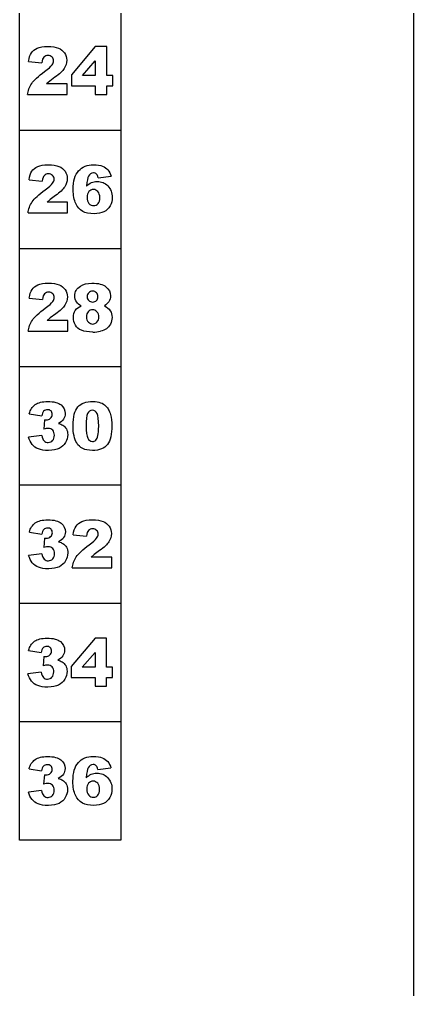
# Model space of a CAD drawing. Header units: inches. Extents: x 0 to 33, y 0 to 130.
# Drawn here: x 20.85 to 32.5, y 14.83 to 43.52 of the extents above; entities that cross this region are included whole.
import ezdxf

# ---------------------------------------------------------------- set-up
doc = ezdxf.new("R2010")
doc.units = ezdxf.units.IN
doc.header["$LTSCALE"] = 1.21
doc.header["$MEASUREMENT"] = 0
doc.layers.add('RTDJ708I_4_0DXF_CONTINUOUS_LINE', color=7, linetype='CONTINUOUS')

msp = doc.modelspace()

# ---------------------------------------------------------------- linework, layer by layer
at = {"layer": 'RTDJ708I_4_0DXF_CONTINUOUS_LINE', "color": 7, "linetype": 'Continuous'}
msp.add_line((32.5, 91.8), (32.5, 13), dxfattribs=at)
at = {"layer": 'RTDJ708I_4_0DXF_CONTINUOUS_LINE', "color": 4, "linetype": 'Continuous'}
for p, q in [((20.849, 19.25), (20.849, 82.25)), ((23.849, 82.25), (23.849, 19.25)), ((23.093, 42.724), (22.384, 41.882)), ((23.432, 42.724), (23.093, 42.724)), ((23.432, 41.863), (23.432, 42.724)), ((21.12, 42.277), (21.51, 42.245)), ((22.718, 41.863), (23.093, 42.304)), ((23.093, 42.304), (23.093, 41.863)), ((21.744, 41.702), (21.651, 41.617)), ((22.258, 41.617), (21.651, 41.617)), ((21.901, 41.816), (21.744, 41.702)), ((22.258, 41.3), (22.258, 41.617)), ((22.384, 41.882), (22.384, 41.562)), ((23.093, 41.863), (22.718, 41.863)), ((23.608, 41.863), (23.432, 41.863)), ((23.608, 41.562), (23.608, 41.863)), ((22.384, 41.562), (23.093, 41.562)), ((23.093, 41.562), (23.093, 41.3)), ((23.432, 41.562), (23.608, 41.562)), ((23.432, 41.3), (23.432, 41.562)), ((21.091, 41.3), (22.258, 41.3)), ((23.093, 41.3), (23.432, 41.3)), ((20.849, 40.25), (23.849, 40.25)), ((21.134, 38.777), (21.523, 38.745)), ((23.177, 38.837), (23.564, 38.885)), ((21.758, 38.202), (21.665, 38.117)), ((21.915, 38.316), (21.758, 38.202)), ((22.272, 38.117), (21.665, 38.117)), ((22.272, 37.8), (22.272, 38.117)), ((21.105, 37.8), (22.272, 37.8)), ((20.849, 36.75), (23.849, 36.75)), ((21.14, 35.277), (21.529, 35.245)), ((21.921, 34.816), (21.763, 34.702)), ((21.763, 34.702), (21.67, 34.617)), ((22.278, 34.617), (21.67, 34.617)), ((22.278, 34.3), (22.278, 34.617)), ((21.111, 34.3), (22.278, 34.3)), ((23.849, 33.25), (20.849, 33.25)), ((21.14, 31.861), (21.508, 31.795)), ((21.592, 31.682), (21.572, 31.404)), ((21.592, 31.682), (21.643, 31.678)), ((21.508, 31.221), (21.119, 31.17)), ((23.849, 29.75), (20.849, 29.75)), ((21.143, 28.361), (21.511, 28.295)), ((21.595, 28.182), (21.575, 27.904)), ((21.595, 28.182), (21.646, 28.178)), ((22.438, 28.277), (22.828, 28.245)), ((21.511, 27.721), (21.122, 27.67)), ((23.062, 27.702), (22.969, 27.617)), ((23.577, 27.617), (22.969, 27.617)), ((23.219, 27.816), (23.062, 27.702)), ((23.577, 27.3), (23.577, 27.617)), ((22.41, 27.3), (23.577, 27.3)), ((23.849, 26.25), (20.849, 26.25)), ((23.084, 25.224), (22.376, 24.382)), ((23.423, 25.224), (23.084, 25.224)), ((23.423, 24.363), (23.423, 25.224)), ((21.121, 24.861), (21.489, 24.795)), ((21.573, 24.682), (21.553, 24.404)), ((21.573, 24.682), (21.623, 24.678)), ((22.709, 24.363), (23.084, 24.804)), ((23.084, 24.804), (23.084, 24.363)), ((21.489, 24.221), (21.1, 24.17)), ((22.376, 24.382), (22.376, 24.062)), ((23.084, 24.363), (22.709, 24.363)), ((23.599, 24.363), (23.423, 24.363)), ((23.599, 24.062), (23.599, 24.363)), ((22.376, 24.062), (23.084, 24.062)), ((23.084, 24.062), (23.084, 23.8)), ((23.423, 24.062), (23.599, 24.062)), ((23.423, 23.8), (23.423, 24.062)), ((23.084, 23.8), (23.423, 23.8)), ((23.849, 22.75), (20.849, 22.75)), ((21.135, 21.361), (21.502, 21.295)), ((23.169, 21.337), (23.556, 21.385)), ((21.586, 21.182), (21.566, 20.904)), ((21.586, 21.182), (21.637, 21.178)), ((21.502, 20.721), (21.114, 20.67)), ((23.849, 19.25), (20.849, 19.25))]:
    msp.add_line(p, q, dxfattribs=at)
msp.add_arc((23.024, 35.347), 1.071, 270.0061, 282.0044, dxfattribs=at)
for points in [[(21.12, 42.277), (21.135, 42.386), (21.163, 42.472), (21.204, 42.533)], [(21.204, 42.533), (21.244, 42.594), (21.301, 42.642), (21.376, 42.674)], [(21.376, 42.674), (21.45, 42.707), (21.553, 42.724), (21.684, 42.724)], [(21.684, 42.724), (21.821, 42.724), (21.927, 42.708), (22.003, 42.677)], [(22.003, 42.677), (22.08, 42.646), (22.139, 42.598), (22.183, 42.533)], [(22.183, 42.533), (22.227, 42.468), (22.249, 42.396), (22.249, 42.316)], [(21.573, 42.41), (21.541, 42.379), (21.52, 42.324), (21.51, 42.245)], [(21.695, 42.457), (21.645, 42.457), (21.604, 42.441), (21.573, 42.41)], [(21.813, 42.412), (21.782, 42.442), (21.743, 42.457), (21.695, 42.457)], [(21.861, 42.303), (21.861, 42.345), (21.845, 42.381), (21.813, 42.412)], [(21.813, 42.178), (21.845, 42.222), (21.861, 42.263), (21.861, 42.303)], [(22.249, 42.316), (22.249, 42.23), (22.223, 42.149), (22.173, 42.071)], [(21.213, 41.625), (21.28, 41.726), (21.407, 41.846), (21.595, 41.985)], [(21.595, 41.985), (21.708, 42.069), (21.781, 42.134), (21.813, 42.178)], [(22.173, 42.071), (22.124, 41.993), (22.033, 41.908), (21.901, 41.816)], [(21.091, 41.3), (21.105, 41.415), (21.145, 41.523), (21.213, 41.625)], [(21.134, 38.777), (21.149, 38.886), (21.177, 38.972), (21.217, 39.033)], [(21.217, 39.033), (21.258, 39.094), (21.315, 39.142), (21.39, 39.174)], [(21.39, 39.174), (21.464, 39.207), (21.566, 39.224), (21.698, 39.224)], [(21.698, 39.224), (21.835, 39.224), (21.941, 39.208), (22.017, 39.177)], [(22.017, 39.177), (22.094, 39.146), (22.153, 39.098), (22.197, 39.033)], [(22.197, 39.033), (22.241, 38.968), (22.263, 38.896), (22.263, 38.816)], [(22.44, 38.492), (22.44, 38.744), (22.493, 38.93), (22.599, 39.047)], [(22.599, 39.047), (22.706, 39.165), (22.853, 39.224), (23.042, 39.224)], [(23.042, 39.224), (23.153, 39.224), (23.24, 39.21), (23.305, 39.185)], [(23.305, 39.185), (23.37, 39.159), (23.424, 39.122), (23.467, 39.072)], [(23.467, 39.072), (23.509, 39.022), (23.541, 38.959), (23.564, 38.885)], [(21.587, 38.91), (21.555, 38.879), (21.534, 38.824), (21.523, 38.745)], [(21.709, 38.957), (21.659, 38.957), (21.618, 38.941), (21.587, 38.91)], [(21.827, 38.912), (21.796, 38.942), (21.756, 38.957), (21.709, 38.957)], [(21.875, 38.803), (21.875, 38.845), (21.859, 38.881), (21.827, 38.912)], [(21.827, 38.678), (21.859, 38.722), (21.875, 38.763), (21.875, 38.803)], [(22.263, 38.816), (22.263, 38.73), (22.237, 38.649), (22.187, 38.571)], [(22.891, 38.89), (22.865, 38.844), (22.846, 38.745), (22.835, 38.595)], [(23.038, 38.985), (22.975, 38.985), (22.925, 38.953), (22.891, 38.89)], [(23.126, 38.951), (23.102, 38.974), (23.072, 38.985), (23.038, 38.985)], [(23.177, 38.837), (23.167, 38.891), (23.15, 38.929), (23.126, 38.951)], [(21.226, 38.125), (21.294, 38.226), (21.421, 38.346), (21.608, 38.485)], [(21.608, 38.485), (21.722, 38.569), (21.795, 38.634), (21.827, 38.678)], [(22.187, 38.571), (22.137, 38.493), (22.047, 38.408), (21.915, 38.316)], [(22.516, 38.076), (22.465, 38.181), (22.44, 38.319), (22.44, 38.492)], [(22.835, 38.595), (22.88, 38.642), (22.928, 38.677), (22.978, 38.7)], [(23.039, 38.493), (22.985, 38.493), (22.939, 38.473), (22.902, 38.433)], [(22.978, 38.7), (23.027, 38.722), (23.083, 38.734), (23.148, 38.734)], [(23.171, 38.431), (23.135, 38.472), (23.091, 38.493), (23.039, 38.493)], [(23.148, 38.734), (23.272, 38.734), (23.378, 38.689), (23.464, 38.6)], [(23.464, 38.6), (23.55, 38.51), (23.594, 38.398), (23.594, 38.261)], [(22.902, 38.433), (22.866, 38.393), (22.848, 38.336), (22.848, 38.261)], [(22.848, 38.261), (22.848, 38.185), (22.867, 38.126), (22.905, 38.083)], [(23.225, 38.251), (23.225, 38.329), (23.207, 38.389), (23.171, 38.431)], [(23.174, 38.077), (23.208, 38.115), (23.225, 38.173), (23.225, 38.251)], [(23.594, 38.261), (23.594, 38.169), (23.572, 38.085), (23.528, 38.008)], [(21.105, 37.8), (21.119, 37.915), (21.159, 38.023), (21.226, 38.125)], [(22.719, 37.848), (22.634, 37.895), (22.566, 37.971), (22.516, 38.076)], [(22.905, 38.083), (22.943, 38.04), (22.99, 38.019), (23.046, 38.019)], [(23.046, 38.019), (23.096, 38.019), (23.139, 38.038), (23.174, 38.077)], [(23.528, 38.008), (23.484, 37.932), (23.424, 37.874), (23.346, 37.835)], [(23.056, 37.776), (22.916, 37.776), (22.803, 37.8), (22.719, 37.848)], [(23.346, 37.835), (23.269, 37.796), (23.173, 37.776), (23.056, 37.776)], [(21.223, 35.533), (21.264, 35.594), (21.321, 35.642), (21.395, 35.674)], [(21.395, 35.674), (21.47, 35.707), (21.572, 35.724), (21.704, 35.724)], [(21.704, 35.724), (21.84, 35.724), (21.946, 35.708), (22.023, 35.677)], [(22.023, 35.677), (22.099, 35.646), (22.158, 35.598), (22.202, 35.533)], [(22.487, 35.35), (22.487, 35.467), (22.541, 35.563), (22.652, 35.638)], [(22.652, 35.638), (22.738, 35.695), (22.852, 35.724), (22.993, 35.724)], [(22.993, 35.724), (23.18, 35.724), (23.318, 35.688), (23.407, 35.617)], [(23.407, 35.617), (23.497, 35.545), (23.542, 35.455), (23.542, 35.348)], [(21.14, 35.277), (21.155, 35.386), (21.182, 35.472), (21.223, 35.533)], [(21.592, 35.41), (21.561, 35.379), (21.54, 35.324), (21.529, 35.245)], [(21.714, 35.457), (21.665, 35.457), (21.624, 35.441), (21.592, 35.41)], [(21.833, 35.412), (21.801, 35.442), (21.762, 35.457), (21.714, 35.457)], [(21.881, 35.303), (21.881, 35.345), (21.864, 35.381), (21.833, 35.412)], [(21.833, 35.178), (21.864, 35.222), (21.881, 35.263), (21.881, 35.303)], [(22.268, 35.316), (22.268, 35.23), (22.243, 35.149), (22.193, 35.071)], [(22.202, 35.533), (22.246, 35.468), (22.268, 35.396), (22.268, 35.316)], [(22.544, 35.161), (22.506, 35.216), (22.487, 35.279), (22.487, 35.35)], [(22.897, 35.442), (22.867, 35.413), (22.853, 35.374), (22.853, 35.328)], [(22.853, 35.328), (22.853, 35.279), (22.867, 35.24), (22.898, 35.21)], [(23.012, 35.487), (22.964, 35.487), (22.926, 35.472), (22.897, 35.442)], [(23.127, 35.441), (23.096, 35.472), (23.058, 35.487), (23.012, 35.487)], [(23.172, 35.324), (23.172, 35.371), (23.156, 35.411), (23.127, 35.441)], [(23.129, 35.21), (23.157, 35.239), (23.172, 35.277), (23.172, 35.324)], [(23.542, 35.348), (23.542, 35.285), (23.524, 35.225), (23.489, 35.171)], [(21.614, 34.985), (21.728, 35.069), (21.8, 35.134), (21.833, 35.178)], [(22.193, 35.071), (22.143, 34.993), (22.052, 34.908), (21.921, 34.816)], [(22.501, 34.92), (22.54, 34.977), (22.598, 35.021), (22.678, 35.052)], [(22.678, 35.052), (22.617, 35.085), (22.572, 35.121), (22.544, 35.161)], [(22.898, 35.21), (22.928, 35.18), (22.968, 35.166), (23.019, 35.166)], [(23.019, 35.166), (23.063, 35.166), (23.1, 35.18), (23.129, 35.21)], [(23.489, 35.171), (23.462, 35.13), (23.42, 35.091), (23.363, 35.052)], [(23.363, 35.052), (23.438, 35.016), (23.494, 34.968), (23.532, 34.908)], [(21.232, 34.625), (21.3, 34.726), (21.427, 34.846), (21.614, 34.985)], [(22.444, 34.712), (22.444, 34.794), (22.463, 34.862), (22.501, 34.92)], [(22.885, 34.88), (22.849, 34.841), (22.832, 34.79), (22.832, 34.725)], [(22.832, 34.725), (22.832, 34.663), (22.85, 34.612), (22.888, 34.573)], [(23.012, 34.937), (22.964, 34.937), (22.922, 34.918), (22.885, 34.88)], [(23.141, 34.878), (23.104, 34.917), (23.061, 34.937), (23.012, 34.937)], [(23.197, 34.726), (23.197, 34.787), (23.178, 34.838), (23.141, 34.878)], [(23.142, 34.574), (23.178, 34.614), (23.197, 34.665), (23.197, 34.726)], [(23.532, 34.908), (23.569, 34.848), (23.588, 34.782), (23.588, 34.71)], [(21.111, 34.3), (21.124, 34.415), (21.164, 34.523), (21.232, 34.625)], [(22.505, 34.483), (22.464, 34.551), (22.444, 34.628), (22.444, 34.712)], [(22.684, 34.329), (22.605, 34.363), (22.545, 34.415), (22.505, 34.483)], [(22.888, 34.573), (22.925, 34.534), (22.968, 34.515), (23.017, 34.515)], [(23.017, 34.515), (23.063, 34.515), (23.105, 34.534), (23.142, 34.574)], [(23.539, 34.513), (23.507, 34.452), (23.468, 34.405), (23.421, 34.372)], [(23.588, 34.71), (23.588, 34.639), (23.572, 34.574), (23.539, 34.513)], [(23.024, 34.276), (22.875, 34.276), (22.762, 34.294), (22.684, 34.329)], [(23.421, 34.372), (23.374, 34.339), (23.316, 34.314), (23.246, 34.3)], [(21.316, 32.13), (21.403, 32.192), (21.526, 32.224), (21.686, 32.224)], [(21.686, 32.224), (21.868, 32.224), (22, 32.189), (22.082, 32.121)], [(22.579, 32.064), (22.674, 32.17), (22.82, 32.224), (23.017, 32.224)], [(23.017, 32.224), (23.111, 32.224), (23.188, 32.211), (23.249, 32.188)], [(23.249, 32.188), (23.309, 32.166), (23.359, 32.135), (23.397, 32.098)], [(21.14, 31.861), (21.171, 31.977), (21.229, 32.067), (21.316, 32.13)], [(21.566, 31.94), (21.538, 31.913), (21.518, 31.864), (21.508, 31.795)], [(21.678, 31.982), (21.632, 31.982), (21.595, 31.968), (21.566, 31.94)], [(21.783, 31.944), (21.757, 31.969), (21.722, 31.982), (21.678, 31.982)], [(21.821, 31.842), (21.821, 31.884), (21.808, 31.918), (21.783, 31.944)], [(22.082, 32.121), (22.163, 32.053), (22.204, 31.968), (22.204, 31.865)], [(22.204, 31.865), (22.204, 31.804), (22.187, 31.749), (22.155, 31.701)], [(22.435, 31.506), (22.435, 31.771), (22.483, 31.957), (22.579, 32.064)], [(22.864, 31.867), (22.836, 31.802), (22.821, 31.68), (22.821, 31.505)], [(23.004, 31.965), (22.939, 31.965), (22.893, 31.932), (22.864, 31.867)], [(23.145, 31.869), (23.113, 31.933), (23.067, 31.965), (23.004, 31.965)], [(23.193, 31.494), (23.193, 31.68), (23.176, 31.805), (23.145, 31.869)], [(23.397, 32.098), (23.435, 32.061), (23.465, 32.021), (23.487, 31.98)], [(23.487, 31.98), (23.509, 31.939), (23.527, 31.892), (23.54, 31.837)], [(21.643, 31.678), (21.693, 31.678), (21.735, 31.694), (21.77, 31.726)], [(21.77, 31.726), (21.804, 31.759), (21.821, 31.797), (21.821, 31.842)], [(22.155, 31.701), (22.121, 31.651), (22.072, 31.608), (22.005, 31.572)], [(22.005, 31.572), (22.058, 31.558), (22.1, 31.542), (22.129, 31.524)], [(23.54, 31.837), (23.566, 31.732), (23.579, 31.623), (23.579, 31.51)], [(21.698, 31.427), (21.668, 31.427), (21.626, 31.42), (21.572, 31.404)], [(21.834, 31.374), (21.8, 31.409), (21.755, 31.427), (21.698, 31.427)], [(21.884, 31.223), (21.884, 31.288), (21.867, 31.338), (21.834, 31.374)], [(22.129, 31.524), (22.175, 31.496), (22.211, 31.458), (22.237, 31.411)], [(22.237, 31.411), (22.263, 31.364), (22.276, 31.309), (22.276, 31.244)], [(22.463, 31.209), (22.444, 31.298), (22.435, 31.397), (22.435, 31.506)], [(22.821, 31.505), (22.821, 31.326), (22.837, 31.204), (22.868, 31.139)], [(23.172, 31.214), (23.185, 31.274), (23.193, 31.367), (23.193, 31.494)], [(23.579, 31.51), (23.579, 31.256), (23.537, 31.07), (23.451, 30.953)], [(21.228, 30.952), (21.181, 31.009), (21.144, 31.082), (21.119, 31.17)], [(21.508, 31.221), (21.523, 31.143), (21.546, 31.088), (21.579, 31.058)], [(21.579, 31.058), (21.611, 31.027), (21.652, 31.013), (21.702, 31.013)], [(21.702, 31.013), (21.754, 31.013), (21.797, 31.032), (21.832, 31.07)], [(21.832, 31.07), (21.866, 31.108), (21.884, 31.159), (21.884, 31.223)], [(22.212, 31.009), (22.169, 30.935), (22.108, 30.876), (22.027, 30.837)], [(22.276, 31.244), (22.276, 31.162), (22.254, 31.084), (22.212, 31.009)], [(22.542, 30.997), (22.508, 31.049), (22.482, 31.119), (22.463, 31.209)], [(22.721, 30.832), (22.648, 30.87), (22.588, 30.925), (22.542, 30.997)], [(22.868, 31.139), (22.9, 31.074), (22.945, 31.042), (23.006, 31.042)], [(23.006, 31.042), (23.045, 31.042), (23.079, 31.055), (23.108, 31.083)], [(23.108, 31.083), (23.136, 31.11), (23.158, 31.154), (23.172, 31.214)], [(21.41, 30.821), (21.336, 30.851), (21.276, 30.895), (21.228, 30.952)], [(21.712, 30.776), (21.584, 30.776), (21.483, 30.791), (21.41, 30.821)], [(22.027, 30.837), (21.947, 30.797), (21.841, 30.776), (21.712, 30.776)], [(23.006, 30.776), (22.888, 30.776), (22.794, 30.795), (22.721, 30.832)], [(23.451, 30.953), (23.365, 30.834), (23.217, 30.776), (23.006, 30.776)], [(21.319, 28.63), (21.406, 28.692), (21.529, 28.724), (21.689, 28.724)], [(21.689, 28.724), (21.871, 28.724), (22.003, 28.689), (22.085, 28.621)], [(22.694, 28.674), (22.769, 28.707), (22.871, 28.724), (23.003, 28.724)], [(23.003, 28.724), (23.139, 28.724), (23.245, 28.708), (23.321, 28.677)], [(21.143, 28.361), (21.174, 28.477), (21.232, 28.567), (21.319, 28.63)], [(21.569, 28.44), (21.541, 28.413), (21.521, 28.364), (21.511, 28.295)], [(21.681, 28.482), (21.635, 28.482), (21.598, 28.468), (21.569, 28.44)], [(21.786, 28.444), (21.76, 28.469), (21.725, 28.482), (21.681, 28.482)], [(21.824, 28.342), (21.824, 28.384), (21.811, 28.418), (21.786, 28.444)], [(22.085, 28.621), (22.166, 28.553), (22.207, 28.468), (22.207, 28.365)], [(22.438, 28.277), (22.454, 28.386), (22.481, 28.472), (22.522, 28.533)], [(22.522, 28.533), (22.562, 28.594), (22.62, 28.642), (22.694, 28.674)], [(22.891, 28.41), (22.859, 28.379), (22.838, 28.324), (22.828, 28.245)], [(23.013, 28.457), (22.964, 28.457), (22.922, 28.441), (22.891, 28.41)], [(23.132, 28.412), (23.1, 28.442), (23.061, 28.457), (23.013, 28.457)], [(23.179, 28.303), (23.179, 28.345), (23.163, 28.381), (23.132, 28.412)], [(23.321, 28.677), (23.398, 28.646), (23.457, 28.598), (23.501, 28.533)], [(23.501, 28.533), (23.545, 28.468), (23.567, 28.396), (23.567, 28.316)], [(21.646, 28.178), (21.696, 28.178), (21.738, 28.194), (21.773, 28.226)], [(21.773, 28.226), (21.807, 28.259), (21.824, 28.297), (21.824, 28.342)], [(22.157, 28.201), (22.124, 28.151), (22.074, 28.108), (22.008, 28.072)], [(22.207, 28.365), (22.207, 28.304), (22.19, 28.249), (22.157, 28.201)], [(22.913, 27.985), (23.027, 28.069), (23.099, 28.134), (23.131, 28.178)], [(23.131, 28.178), (23.163, 28.222), (23.179, 28.263), (23.179, 28.303)], [(23.567, 28.316), (23.567, 28.23), (23.541, 28.149), (23.492, 28.071)], [(21.701, 27.927), (21.67, 27.927), (21.628, 27.92), (21.575, 27.904)], [(21.836, 27.874), (21.803, 27.909), (21.758, 27.927), (21.701, 27.927)], [(21.887, 27.723), (21.887, 27.788), (21.87, 27.838), (21.836, 27.874)], [(22.008, 28.072), (22.061, 28.058), (22.103, 28.042), (22.132, 28.024)], [(22.132, 28.024), (22.178, 27.996), (22.214, 27.958), (22.24, 27.911)], [(22.24, 27.911), (22.265, 27.864), (22.279, 27.809), (22.279, 27.744)], [(22.531, 27.625), (22.599, 27.726), (22.726, 27.846), (22.913, 27.985)], [(23.492, 28.071), (23.442, 27.993), (23.351, 27.908), (23.219, 27.816)], [(21.231, 27.452), (21.183, 27.509), (21.147, 27.582), (21.122, 27.67)], [(21.511, 27.721), (21.526, 27.643), (21.549, 27.588), (21.582, 27.558)], [(21.582, 27.558), (21.614, 27.527), (21.655, 27.513), (21.705, 27.513)], [(21.705, 27.513), (21.756, 27.513), (21.8, 27.532), (21.835, 27.57)], [(21.835, 27.57), (21.869, 27.608), (21.887, 27.659), (21.887, 27.723)], [(22.279, 27.744), (22.279, 27.662), (22.257, 27.584), (22.214, 27.509)], [(22.41, 27.3), (22.423, 27.415), (22.463, 27.523), (22.531, 27.625)], [(21.413, 27.321), (21.339, 27.351), (21.279, 27.395), (21.231, 27.452)], [(21.714, 27.276), (21.586, 27.276), (21.486, 27.291), (21.413, 27.321)], [(22.03, 27.337), (21.95, 27.297), (21.844, 27.276), (21.714, 27.276)], [(22.214, 27.509), (22.172, 27.435), (22.111, 27.376), (22.03, 27.337)], [(21.121, 24.861), (21.151, 24.977), (21.21, 25.067), (21.297, 25.13)], [(21.297, 25.13), (21.384, 25.192), (21.507, 25.224), (21.666, 25.224)], [(21.659, 24.982), (21.613, 24.982), (21.575, 24.968), (21.547, 24.94)], [(21.763, 24.944), (21.738, 24.969), (21.702, 24.982), (21.659, 24.982)], [(21.666, 25.224), (21.849, 25.224), (21.98, 25.189), (22.062, 25.121)], [(22.062, 25.121), (22.144, 25.053), (22.185, 24.968), (22.185, 24.865)], [(21.547, 24.94), (21.518, 24.913), (21.498, 24.864), (21.489, 24.795)], [(21.623, 24.678), (21.674, 24.678), (21.716, 24.694), (21.75, 24.726)], [(21.75, 24.726), (21.785, 24.759), (21.802, 24.797), (21.802, 24.842)], [(21.802, 24.842), (21.802, 24.884), (21.788, 24.918), (21.763, 24.944)], [(22.135, 24.701), (22.102, 24.651), (22.052, 24.608), (21.985, 24.572)], [(22.185, 24.865), (22.185, 24.804), (22.168, 24.749), (22.135, 24.701)], [(21.679, 24.427), (21.648, 24.427), (21.606, 24.42), (21.553, 24.404)], [(21.814, 24.374), (21.781, 24.409), (21.736, 24.427), (21.679, 24.427)], [(21.985, 24.572), (22.039, 24.558), (22.081, 24.542), (22.109, 24.524)], [(22.109, 24.524), (22.155, 24.496), (22.191, 24.458), (22.217, 24.411)], [(22.217, 24.411), (22.243, 24.364), (22.256, 24.309), (22.256, 24.244)], [(21.209, 23.952), (21.161, 24.009), (21.125, 24.082), (21.1, 24.17)], [(21.489, 24.221), (21.504, 24.143), (21.527, 24.088), (21.559, 24.058)], [(21.812, 24.07), (21.847, 24.108), (21.865, 24.159), (21.865, 24.223)], [(21.865, 24.223), (21.865, 24.288), (21.848, 24.338), (21.814, 24.374)], [(22.256, 24.244), (22.256, 24.162), (22.234, 24.084), (22.192, 24.009)], [(21.39, 23.821), (21.317, 23.851), (21.256, 23.895), (21.209, 23.952)], [(21.692, 23.776), (21.564, 23.776), (21.464, 23.791), (21.39, 23.821)], [(21.559, 24.058), (21.592, 24.027), (21.633, 24.013), (21.682, 24.013)], [(21.682, 24.013), (21.734, 24.013), (21.778, 24.032), (21.812, 24.07)], [(22.008, 23.837), (21.928, 23.797), (21.822, 23.776), (21.692, 23.776)], [(22.192, 24.009), (22.149, 23.935), (22.088, 23.876), (22.008, 23.837)], [(21.135, 21.361), (21.165, 21.477), (21.224, 21.567), (21.311, 21.63)], [(21.311, 21.63), (21.397, 21.692), (21.521, 21.724), (21.68, 21.724)], [(21.68, 21.724), (21.862, 21.724), (21.994, 21.689), (22.076, 21.621)], [(22.076, 21.621), (22.158, 21.553), (22.199, 21.468), (22.199, 21.365)], [(22.432, 20.992), (22.432, 21.244), (22.484, 21.43), (22.591, 21.547)], [(22.591, 21.547), (22.697, 21.665), (22.844, 21.724), (23.033, 21.724)], [(23.033, 21.724), (23.144, 21.724), (23.232, 21.71), (23.297, 21.685)], [(23.297, 21.685), (23.362, 21.659), (23.415, 21.622), (23.458, 21.572)], [(23.458, 21.572), (23.5, 21.522), (23.533, 21.459), (23.556, 21.385)], [(21.561, 21.44), (21.532, 21.413), (21.512, 21.364), (21.502, 21.295)], [(21.672, 21.482), (21.627, 21.482), (21.589, 21.468), (21.561, 21.44)], [(21.777, 21.444), (21.752, 21.469), (21.716, 21.482), (21.672, 21.482)], [(21.764, 21.226), (21.798, 21.259), (21.816, 21.297), (21.816, 21.342)], [(21.816, 21.342), (21.816, 21.384), (21.802, 21.418), (21.777, 21.444)], [(22.199, 21.365), (22.199, 21.304), (22.181, 21.249), (22.149, 21.201)], [(22.882, 21.39), (22.857, 21.344), (22.837, 21.245), (22.826, 21.095)], [(23.029, 21.485), (22.966, 21.485), (22.917, 21.453), (22.882, 21.39)], [(23.117, 21.451), (23.093, 21.474), (23.064, 21.485), (23.029, 21.485)], [(23.169, 21.337), (23.158, 21.391), (23.141, 21.429), (23.117, 21.451)], [(21.637, 21.178), (21.688, 21.178), (21.73, 21.194), (21.764, 21.226)], [(22.149, 21.201), (22.115, 21.151), (22.066, 21.108), (21.999, 21.072)], [(21.999, 21.072), (22.052, 21.058), (22.094, 21.042), (22.123, 21.024)], [(22.123, 21.024), (22.169, 20.996), (22.205, 20.958), (22.231, 20.911)], [(22.507, 20.576), (22.456, 20.681), (22.432, 20.819), (22.432, 20.992)], [(22.826, 21.095), (22.872, 21.142), (22.92, 21.177), (22.969, 21.2)], [(23.03, 20.993), (22.976, 20.993), (22.93, 20.973), (22.894, 20.933)], [(22.969, 21.2), (23.018, 21.222), (23.074, 21.234), (23.139, 21.234)], [(23.163, 20.931), (23.127, 20.972), (23.083, 20.993), (23.03, 20.993)], [(23.139, 21.234), (23.263, 21.234), (23.369, 21.189), (23.455, 21.1)], [(23.455, 21.1), (23.541, 21.01), (23.585, 20.898), (23.585, 20.761)], [(21.223, 20.452), (21.175, 20.509), (21.139, 20.582), (21.114, 20.67)], [(21.502, 20.721), (21.518, 20.643), (21.541, 20.588), (21.573, 20.558)], [(21.692, 20.927), (21.662, 20.927), (21.62, 20.92), (21.566, 20.904)], [(21.828, 20.874), (21.795, 20.909), (21.75, 20.927), (21.692, 20.927)], [(21.826, 20.57), (21.861, 20.608), (21.879, 20.659), (21.879, 20.723)], [(21.879, 20.723), (21.879, 20.788), (21.861, 20.838), (21.828, 20.874)], [(22.27, 20.744), (22.27, 20.662), (22.248, 20.584), (22.206, 20.509)], [(22.231, 20.911), (22.257, 20.864), (22.27, 20.809), (22.27, 20.744)], [(22.894, 20.933), (22.858, 20.893), (22.839, 20.836), (22.839, 20.761)], [(22.839, 20.761), (22.839, 20.685), (22.858, 20.626), (22.897, 20.583)], [(23.217, 20.751), (23.217, 20.829), (23.198, 20.889), (23.163, 20.931)], [(23.165, 20.577), (23.199, 20.615), (23.217, 20.673), (23.217, 20.751)], [(23.585, 20.761), (23.585, 20.669), (23.563, 20.585), (23.519, 20.508)], [(21.404, 20.321), (21.331, 20.351), (21.27, 20.395), (21.223, 20.452)], [(21.573, 20.558), (21.606, 20.527), (21.647, 20.513), (21.696, 20.513)], [(21.696, 20.513), (21.748, 20.513), (21.792, 20.532), (21.826, 20.57)], [(22.206, 20.509), (22.163, 20.435), (22.102, 20.376), (22.022, 20.337)], [(22.71, 20.348), (22.625, 20.395), (22.558, 20.471), (22.507, 20.576)], [(22.897, 20.583), (22.935, 20.54), (22.982, 20.519), (23.037, 20.519)], [(23.037, 20.519), (23.088, 20.519), (23.131, 20.538), (23.165, 20.577)], [(23.519, 20.508), (23.475, 20.432), (23.415, 20.374), (23.338, 20.335)], [(21.706, 20.276), (21.578, 20.276), (21.478, 20.291), (21.404, 20.321)], [(22.022, 20.337), (21.942, 20.297), (21.836, 20.276), (21.706, 20.276)], [(23.048, 20.276), (22.907, 20.276), (22.794, 20.3), (22.71, 20.348)], [(23.338, 20.335), (23.261, 20.296), (23.164, 20.276), (23.048, 20.276)]]:
    msp.add_open_spline(points, degree=3, dxfattribs=at)

doc.saveas('drawing.dxf')
